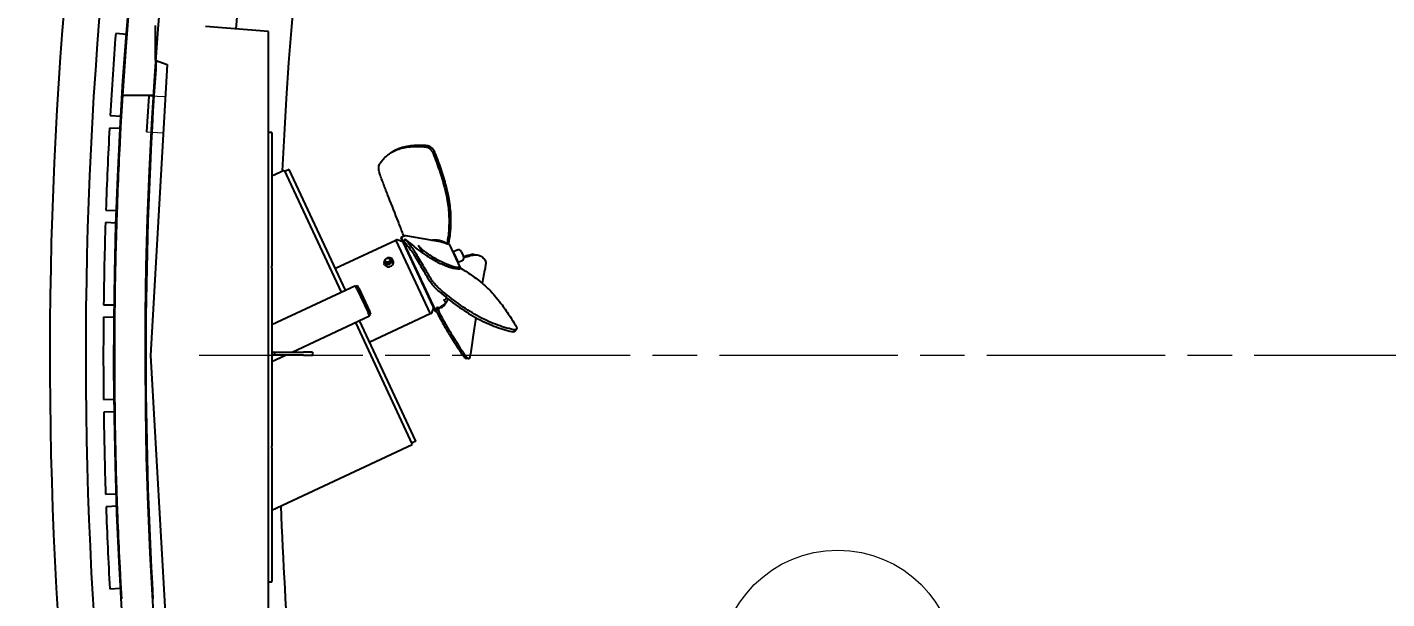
# Model space of a CAD drawing. Header units: millimetres. Extents: x -4172 to 126100, y -2 to 142133.
# Drawn here: x 43480 to 47801, y 21431 to 23247 of the extents above; entities that cross this region are included whole.
import ezdxf

# ---------------------------------------------------------------- set-up
doc = ezdxf.new("R2010")
doc.units = ezdxf.units.MM
doc.header["$LTSCALE"] = 100
doc.linetypes.add('CHAIN', pattern=[0.3543, 0.2362, -0.0295, 0.0591, -0.0295])
for name, color, linetype, lineweight in [('Center Mark', 7, 'Continuous', 18), ('Symbol', 7, 'Continuous', 18), ('Visible', 7, 'Continuous', 25)]:
    doc.layers.add(name, color=color, linetype=linetype, lineweight=lineweight)
doc.layers.add('P_Cable Ducts (CD)', color=30, linetype='Continuous', lineweight=18, true_color=0xff7f00)
doc.styles.add('Note Text', font='arial.ttf')

# ---------------------------------------------------------------- blocks, each defined once
blk = doc.blocks.new('Balloon12')
at = {"layer": 'Symbol'}
for p, q in [((449.009, 207.563), (457.077, 210.735)), ((448.826, 208.029), (446.682, 206.649)), ((449.192, 207.098), (448.826, 208.029)), ((449.009, 207.563), (446.682, 206.649)), ((446.682, 206.649), (449.192, 207.098))]:
    blk.add_line(p, q, dxfattribs=at)
at = {"layer": 'Symbol', "flags": 128}
blk.add_lwpolyline([(448.826, 208.029), (446.682, 206.649), (449.192, 207.098), (448.826, 208.029)], dxfattribs=at)
at = {"layer": 'Symbol'}
blk.add_circle((460.56, 212.104), 3.75, dxfattribs=at)
blk.add_solid([(448.826, 208.029), (446.682, 206.649), (449.192, 207.098), (448.826, 208.029)], dxfattribs=at)
at = {"layer": 'Symbol', "insert": (460.56, 212.125), "char_height": 2.5, "attachment_point": 5, "style": 'Note Text'}
blk.add_mtext('15', dxfattribs=at)
blk = doc.blocks.new('Balloon13')
at = {"layer": 'Symbol'}
for p, q in [((434.126, 206.092), (413.374, 212.568)), ((434.275, 206.569), (433.977, 205.614)), ((436.513, 205.347), (434.275, 206.569)), ((434.126, 206.092), (436.513, 205.347)), ((433.977, 205.614), (436.513, 205.347))]:
    blk.add_line(p, q, dxfattribs=at)
at = {"layer": 'Symbol', "flags": 128}
blk.add_lwpolyline([(433.977, 205.614), (436.513, 205.347), (434.275, 206.569), (433.977, 205.614)], dxfattribs=at)
at = {"layer": 'Symbol'}
blk.add_circle((409.804, 213.682), 3.75, dxfattribs=at)
blk.add_solid([(433.977, 205.614), (436.513, 205.347), (434.275, 206.569), (433.977, 205.614)], dxfattribs=at)
at = {"layer": 'Symbol', "insert": (409.804, 213.703), "char_height": 2.5, "attachment_point": 5, "style": 'Note Text'}
blk.add_mtext('16', dxfattribs=at)

msp = doc.modelspace()

# ---------------------------------------------------------------- linework, layer by layer
at = {"layer": 'Center Mark', "linetype": 'CHAIN', "ltscale": 23.990969}
msp.add_line((70046.78, 22203.64), (44026.78, 22203.64), dxfattribs=at)
at = {"layer": 'P_Cable Ducts (CD)'}
for p, q in [((43918.96, 23025.4), (43866.05, 23028.44)), ((43859.51, 22914.32), (43912.42, 22911.29))]:
    msp.add_line(p, q, dxfattribs=at)
at = {"layer": 'Visible'}
for p, q in [((43886.88, 23252.24), (43886.88, 23141.88)), ((44246.88, 23233.25), (44046.88, 23249.35)), ((43796.05, 23224.18), (43761.15, 23226.92)), ((43796.05, 23224.18), (43761.15, 23226.92)), ((44246.88, 21174.02), (44246.88, 23233.25)), ((43924.88, 23128.78), (43871.88, 22203.63)), ((43886.88, 23141.88), (43924.88, 23128.78)), ((43882.72, 23030.16), (43782.55, 23030.55)), ((43882.72, 23030.16), (43782.55, 23030.55)), ((43866.05, 23028.44), (43859.51, 22914.32)), ((43743.65, 22966.57), (43778.6, 22964.62)), ((43743.65, 22966.57), (43778.6, 22964.62)), ((43776.36, 22924.68), (43741.42, 22926.64)), ((43776.36, 22924.68), (43741.42, 22926.64)), ((44246.88, 22913.63), (44256.88, 22913.63)), ((44256.88, 22910.14), (44256.88, 22913.63)), ((44256.88, 22910.14), (44256.88, 22487.68)), ((44638.51, 22849.67), (44644.46, 22853.09)), ((44256.88, 22774.57), (44296.8, 22793.19)), ((44296.8, 22793.19), (44477.68, 22405.29)), ((44312.51, 22794.99), (44298.91, 22788.66)), ((44491.27, 22411.63), (44312.51, 22794.99)), ((43729.8, 22665.96), (43764.79, 22664.8)), ((43729.8, 22665.96), (43764.79, 22664.8)), ((43763.46, 22624.82), (43728.48, 22625.98)), ((43763.46, 22624.82), (43728.48, 22625.98)), ((44651.5, 22569.65), (44459.36, 22480.05)), ((44651.5, 22569.65), (44760.54, 22335.82)), ((44655.08, 22571.32), (44651.96, 22569.86)), ((44674.28, 22564.58), (44655.7, 22571.35)), ((44668.4, 22577.19), (44668.78, 22578.26)), ((44777.18, 22343.91), (44668.4, 22577.19)), ((44680.22, 22583.59), (44668.78, 22578.26)), ((44668.78, 22578.26), (44778.24, 22343.52)), ((44676.48, 22567.39), (44681.43, 22573.41)), ((44793.76, 22564.49), (44683.2, 22583.99)), ((44810.89, 22561.47), (44810.89, 22561.47)), ((44811.39, 22561.22), (44811.39, 22561.22)), ((44814.51, 22559.63), (44817.2, 22561.17)), ((44814.51, 22559.63), (44815.41, 22557.4)), ((44817.2, 22561.17), (44820.6, 22563.12)), ((44818.7, 22557.42), (44817.2, 22561.17)), ((44821.01, 22557.52), (44857.22, 22479.87)), ((44834.2, 22533.25), (44832.17, 22533.58)), ((44845.98, 22538.74), (44834.2, 22533.25)), ((44834.2, 22533.25), (44850.09, 22499.17)), ((44859.27, 22533.91), (44866.71, 22517.96)), ((44900.94, 22524.39), (44908.8, 22523.78)), ((44256.88, 22481.18), (44256.88, 22487.68)), ((44256.88, 22481.18), (44256.88, 21916.09)), ((44616, 22491.98), (44614.79, 22494.57)), ((44617.39, 22498.93), (44618, 22497.63)), ((44617.87, 22500.99), (44618.84, 22498.91)), ((44619.04, 22498.72), (44626.5, 22495.65)), ((44626.99, 22495.7), (44634.75, 22500.33)), ((44634.31, 22510.67), (44635.28, 22508.59)), ((44635.01, 22500.73), (44635.31, 22508.43)), ((44636.97, 22508.06), (44637.57, 22506.76)), ((44643.19, 22504.66), (44641.98, 22507.24)), ((44841.85, 22480.32), (44841.85, 22480.32)), ((44843.84, 22480.07), (44843.84, 22480.07)), ((44850.09, 22499.17), (44849.04, 22497.41)), ((44861.87, 22504.67), (44850.09, 22499.17)), ((44855.36, 22479.71), (44852.96, 22483.96)), ((44256.88, 22302.33), (44522.99, 22426.42)), ((44528.06, 22415.54), (44522.99, 22426.42)), ((44524.26, 22423.7), (44529.7, 22426.24)), ((44528.06, 22415.54), (44563.14, 22340.32)), ((44533.5, 22418.08), (44529.7, 22426.24)), ((44533.5, 22418.08), (44568.58, 22342.85)), ((43722.75, 22365.11), (43757.75, 22364.74)), ((43722.75, 22365.11), (43757.75, 22364.74)), ((44572.38, 22334.7), (44568.58, 22342.85)), ((44771.3, 22356.52), (44764.53, 22337.94)), ((44777.18, 22343.91), (44778.24, 22343.52)), ((44780.95, 22344.79), (44778.24, 22343.52)), ((44788.91, 22357.3), (44789.3, 22356.46)), ((43757.33, 22324.74), (43722.33, 22325.11)), ((43757.33, 22324.74), (43722.33, 22325.11)), ((44322.01, 22214.63), (44568.21, 22329.44)), ((44522.9, 22308.31), (44703.78, 21920.41)), ((44715.26, 21931.28), (44536.49, 22314.65)), ((44568.21, 22329.44), (44563.14, 22340.32)), ((44566.95, 22332.16), (44572.38, 22334.7)), ((44760.54, 22335.82), (44568.4, 22246.23)), ((44764.12, 22337.49), (44760.99, 22336.03)), ((45029.97, 22281.35), (45034.82, 22287.24)), ((44261.88, 22214.63), (44256.88, 22214.63)), ((44261.88, 22214.63), (44266.88, 22214.63)), ((44266.88, 22204.63), (44266.88, 22214.63)), ((44266.88, 22214.63), (44358.53, 22214.63)), ((44386.88, 22214.63), (44358.53, 22214.63)), ((44386.88, 22214.63), (44386.88, 22204.63)), ((43871.88, 22203.63), (43924.88, 21278.49)), ((44256.88, 22184.27), (44300.56, 22204.63)), ((44256.88, 22204.63), (44261.88, 22204.63)), ((44266.88, 22204.63), (44261.88, 22204.63)), ((44358.53, 22204.63), (44266.88, 22204.63)), ((44358.53, 22204.63), (44386.88, 22204.63)), ((44882.72, 22193.18), (44874.86, 22193.79)), ((43722.51, 22064.18), (43757.5, 22064.6)), ((43722.51, 22064.18), (43757.5, 22064.6)), ((43757.98, 22024.6), (43722.98, 22024.18)), ((43757.98, 22024.6), (43722.98, 22024.18)), ((44256.88, 21712.02), (44703.78, 21920.41)), ((44256.88, 21909.59), (44256.88, 21916.09)), ((44256.88, 21909.59), (44256.88, 21487.13)), ((44715.26, 21931.28), (44701.67, 21924.94)), ((43729.06, 21763.32), (43764.04, 21764.53)), ((43729.06, 21763.32), (43764.04, 21764.53)), ((43765.42, 21724.56), (43730.44, 21723.35)), ((43765.42, 21724.56), (43730.44, 21723.35)), ((44256.88, 21483.63), (44246.88, 21483.63)), ((44256.88, 21483.63), (44256.88, 21487.13)), ((43742.41, 21462.69), (43777.35, 21464.69)), ((43742.41, 21462.69), (43777.35, 21464.69))]:
    msp.add_line(p, q, dxfattribs=at)
for centre, radius, start, end in [((57036.78, 22203.64), 13485, 95.18567, 186.753561), ((57036.78, 22203.64), 13371, 94.920734, 186.953296), ((57036.78, 22203.64), 13280, 28.557145, 197.711171), ((57036.78, 22203.64), 13280, 94.907046, 176.430006), ((57036.78, 22203.64), 13180, 28.563693, 197.602167), ((57036.78, 22203.64), 12935, 50.759552, 175.397494), ((57036.78, 22203.64), 12760, 48.304598, 177.365518), ((57036.78, 22203.64), 13315, 175.592367, 176.715207), ((57036.78, 22203.64), 13315, 175.592367, 176.715207), ((57036.78, 22203.64), 13280, 175.592594, 176.71498), ((57036.78, 22203.64), 13280, 175.592594, 176.71498), ((57036.78, 22203.64), 13180, 175.922732, 176.404576), ((57036.78, 22203.64), 13280, 176.430006, 183.337306), ((57036.78, 22203.64), 13180, 176.404576, 183.364348), ((57036.78, 22203.64), 13315, 176.887331, 178.010171), ((57036.78, 22203.64), 13315, 176.887331, 178.010171), ((57036.78, 22203.64), 13280, 176.887558, 178.009944), ((57036.78, 22203.64), 13280, 176.887558, 178.009944), ((57036.78, 22203.64), 13315, 178.182295, 179.305135), ((57036.78, 22203.64), 13315, 178.182295, 179.305135), ((57036.78, 22203.64), 13280, 178.182522, 179.304908), ((57036.78, 22203.64), 13280, 178.182522, 179.304908), ((44652.17, 22569.41), 0.5, 115.00001, 205.00001), ((44655.42, 22570.59), 0.8, 70.00001, 115.00001), ((44682.34, 22579.06), 5, 80.00001, 115.00001), ((44816.48, 22555.41), 5, 25.00001, 77.61488), ((44850.21, 22529.68), 10, 25.00001, 115.00001), ((44857.65, 22513.73), 10, 295.00001, 25.00001), ((57036.78, 22203.64), 13315, 179.477259, 180.600099), ((57036.78, 22203.64), 13315, 179.477259, 180.600099), ((57036.78, 22203.64), 13280, 179.477486, 180.599872), ((57036.78, 22203.64), 13280, 179.477486, 180.599872), ((44760.78, 22336.48), 0.5, 205.00001, 295.00001), ((44763.78, 22338.22), 0.8, 295.00001, 340.00001), ((57036.78, 22203.64), 13315, 180.772223, 181.895063), ((57036.78, 22203.64), 13315, 180.772223, 181.895063), ((57036.78, 22203.64), 13280, 180.77245, 181.894836), ((57036.78, 22203.64), 13280, 180.77245, 181.894836), ((57036.78, 22203.64), 13315, 182.067187, 183.190027), ((57036.78, 22203.64), 13315, 182.067187, 183.190027), ((57036.78, 22203.64), 13280, 182.067414, 183.1898), ((57036.78, 22203.64), 13280, 182.067414, 183.1898), ((57036.78, 22203.64), 12760, 182.147566, 186.844148)]:
    msp.add_arc(centre, radius, start, end, dxfattribs=at)
for centre, major_axis, ratio, start_param, end_param in [((44629.59, 22498.32), (-13.59, -6.34), 0.8211989, 0, 3.1415927), ((44627.79, 22502.2), (9.79, 4.56), 0.8211989, 3.1415927, 6.2831853), ((44619.3, 22499.12), (-0.453, -0.211), 0.8211989, 0, 0.6470109), ((44626.76, 22496.04), (-0.453, -0.211), 0.8211989, 0.6470109, 1.6942085), ((44634.52, 22500.68), (-0.453, -0.211), 0.8211989, 1.6942085, 2.741406), ((44634.83, 22508.38), (0.453, 0.211), 0.8211989, 5.8829987, 6.2831853), ((44843.87, 22471.59), (63.11, 114.75), 0.2457769, 3.3862945, 3.7947633)]:
    msp.add_ellipse(centre, major_axis=major_axis, ratio=ratio, start_param=start_param, end_param=end_param, dxfattribs=at)
msp.add_ellipse((44625.62, 22506.85), major_axis=(7.08, 3.3), ratio=0.8211989, dxfattribs=at)
for points, knots in [([(44600.06, 22811.3), (44606.51, 22822.3), (44614.32, 22831.66), (44633.07, 22847.18), (44643.87, 22853.33), (44668.63, 22862.62), (44682.48, 22865.68), (44712.95, 22868.63), (44729.46, 22868.49), (44746.97, 22866.71)], [-30.5082712, -30.5082712, -30.5082712, -30.5082712, -22.8033251, -22.8033251, -15.2421619, -15.2421619, -7.6351764, -7.6351764, -0.0000026, -0.0000026, -0.0000026, -0.0000026]), ([(44752.96, 22870.14), (44735.39, 22871.93), (44718.83, 22872.06), (44688.28, 22869.08), (44674.41, 22865.99), (44655.75, 22858.96), (44649.91, 22856.22), (44644.46, 22853.1)], [-30.4868579, -30.4868579, -30.4868579, -30.4868579, -22.837291, -22.837291, -15.217433, -15.217433, -11.3974809, -11.3974809, -11.3974809, -11.3974809]), ([(44746.97, 22866.71), (44748.99, 22866.5), (44751.15, 22865.84), (44755.59, 22863.61), (44757.84, 22862.03), (44762.01, 22858.21), (44763.91, 22856.03), (44766.48, 22852.34), (44767.3, 22851), (44768.74, 22848.31), (44769.36, 22846.98), (44769.9, 22845.63)], [-3.5939272, -3.5939272, -3.5939272, -3.5939272, -2.7110181, -2.7110181, -1.796299, -1.796299, -0.9180763, -0.9180763, -0.4474693, -0.4474693, -0.000001, -0.000001, -0.000001, -0.000001]), ([(44775.89, 22849.07), (44775.35, 22850.42), (44774.73, 22851.76), (44773.29, 22854.44), (44772.47, 22855.78), (44769.91, 22859.47), (44768, 22861.65), (44763.83, 22865.47), (44761.58, 22867.05), (44757.14, 22869.27), (44754.98, 22869.94), (44752.96, 22870.14)], [-3.5947931, -3.5947931, -3.5947931, -3.5947931, -3.1470307, -3.1470307, -2.6765073, -2.6765073, -1.7978568, -1.7978568, -0.8833702, -0.8833702, -0.000001, -0.000001, -0.000001, -0.000001]), ([(44769.9, 22845.63), (44777.13, 22827.53), (44783.79, 22809.41), (44795.88, 22773.32), (44801.32, 22755.42), (44809.02, 22725.85), (44811.74, 22714.06), (44817.14, 22685.43), (44819.25, 22668.64), (44821.04, 22636.1), (44820.91, 22620.81), (44818.87, 22589.96), (44816.99, 22574.7), (44814.51, 22559.63)], [-31.514553, -31.514553, -31.514553, -31.514553, -25.5829483, -25.5829483, -19.6771487, -19.6771487, -15.7708452, -15.7708452, -10.1649174, -10.1649174, -5.0864731, -5.0864731, -0.0000576, -0.0000576, -0.0000576, -0.0000576]), ([(44820.6, 22563.12), (44823.01, 22577.83), (44824.84, 22592.69), (44826.86, 22622.77), (44827.04, 22637.7), (44825.37, 22671.05), (44823.13, 22689), (44817.43, 22718.85), (44814.67, 22730.68), (44806.96, 22760.06), (44801.57, 22777.73), (44789.6, 22813.33), (44783.02, 22831.21), (44775.89, 22849.07)], [-31.9460867, -31.9460867, -31.9460867, -31.9460867, -26.9228913, -26.9228913, -21.900783, -21.900783, -15.8246273, -15.8246273, -11.8513923, -11.8513923, -5.9387189, -5.9387189, -0.000001, -0.000001, -0.000001, -0.000001]), ([(44601.68, 22778.14), (44600.51, 22781.45), (44599.58, 22784.7), (44598.13, 22791.24), (44597.67, 22794.48), (44597.38, 22800.33), (44597.52, 22802.95), (44598.37, 22807.61), (44599.08, 22809.63), (44600.06, 22811.3)], [-4.682922, -4.682922, -4.682922, -4.682922, -3.5631653, -3.5631653, -2.3406466, -2.3406466, -1.1714696, -1.1714696, -0.0000043, -0.0000043, -0.0000043, -0.0000043]), ([(44677.17, 22582.17), (44676.17, 22584.81), (44675.18, 22587.47), (44669.35, 22602.91), (44664.49, 22615.69), (44649.45, 22654.6), (44639.24, 22680.22), (44624.16, 22718.23), (44619.4, 22730.34), (44610.25, 22754.37), (44605.85, 22766.31), (44601.68, 22778.14)], [-21.5380582, -21.5380582, -21.5380582, -21.5380582, -20.6666356, -20.6666356, -16.4756463, -16.4756463, -7.9876903, -7.9876903, -3.9983747, -3.9983747, -0.0000014, -0.0000014, -0.0000014, -0.0000014]), ([(44676.53, 22567.31), (44677.39, 22566.29), (44678.47, 22565.06), (44681.02, 22562.07), (44682.44, 22560.29), (44687.35, 22554.3), (44691.45, 22549.38), (44699.22, 22538.87), (44702.54, 22534.1), (44713.28, 22517.73), (44721.19, 22504.48), (44734.55, 22481.48), (44739.07, 22473.69), (44748.69, 22457.48), (44753.78, 22449.05), (44759.18, 22440.38)], [-33.2005271, -33.2005271, -33.2005271, -33.2005271, -30.0956516, -30.0956516, -26.9629253, -26.9629253, -20.6665998, -20.6665998, -16.4756607, -16.4756607, -7.987664, -7.987664, -3.9983612, -3.9983612, -0.000001, -0.000001, -0.000001, -0.000001]), ([(44681.48, 22573.33), (44681.37, 22573.45), (44681.42, 22573.43), (44681.86, 22573.1), (44682.3, 22572.75), (44683.48, 22571.77), (44684.2, 22571.18), (44685.85, 22569.81), (44686.78, 22569.05), (44688.7, 22567.45), (44689.68, 22566.64), (44691.17, 22565.39), (44691.7, 22564.95), (44692.67, 22564.13), (44693.12, 22563.75), (44693.53, 22563.39)], [-2.3699252, -2.3699252, -2.3699252, -2.3699252, -1.999512, -1.999512, -1.5764856, -1.5764856, -1.1848533, -1.1848533, -0.7984799, -0.7984799, -0.4195307, -0.4195307, -0.2042446, -0.2042446, -0.0001163, -0.0001163, -0.0001163, -0.0001163]), ([(44764.02, 22446.26), (44758.54, 22455.07), (44753.38, 22463.62), (44743.64, 22480.05), (44739.06, 22487.94), (44725.6, 22511.04), (44717.63, 22524.35), (44706.98, 22540.65), (44703.73, 22545.35), (44696.13, 22555.72), (44692.12, 22560.57), (44687.31, 22566.48), (44685.91, 22568.21), (44683.4, 22571.14), (44682.34, 22572.34), (44681.48, 22573.33)], [-32.9923571, -32.9923571, -32.9923571, -32.9923571, -28.9563002, -28.9563002, -24.9303411, -24.9303411, -16.4388279, -16.4388279, -12.3175117, -12.3175117, -6.1306708, -6.1306708, -3.0504229, -3.0504229, -0.0002939, -0.0002939, -0.0002939, -0.0002939]), ([(44693.53, 22563.39), (44699.74, 22558.04), (44706.55, 22552.31), (44721.26, 22540.58), (44729.07, 22534.62), (44737.29, 22528.88)], [0.0000823, 0.0000823, 0.0000823, 0.0000823, 3.0392081, 3.0392081, 6.0807696, 6.0807696, 6.0807696, 6.0807696]), ([(44814.51, 22559.63), (44810.51, 22561.74), (44806.53, 22563.58), (44802.61, 22565.12), (44793.95, 22568.5), (44785.63, 22570.38), (44777.81, 22570.63), (44773.69, 22570.77), (44769.69, 22570.45), (44765.9, 22569.67), (44765.67, 22569.62), (44765.44, 22569.58), (44765.21, 22569.53)], [-24.4935112, -24.4935112, -24.4935112, -24.4935112, -22.8579069, -22.8579069, -22.8579069, -19.2530382, -19.2530382, -19.2530382, -17.3527194, -17.3527194, -17.3527194, -17.2371342, -17.2371342, -17.2371342, -17.2371342]), ([(44723.02, 22554.18), (44723.23, 22553.79), (44723.46, 22553.41), (44723.99, 22552.56), (44724.3, 22552.1), (44725.24, 22550.77), (44725.91, 22549.89), (44729.74, 22545.26), (44733.82, 22541.46), (44743.33, 22533.65), (44748.99, 22529.59), (44764.48, 22519.29), (44775.61, 22512.77), (44799.48, 22500.4), (44811.77, 22494.88), (44834.59, 22486.77), (44844.7, 22484.38), (44852.96, 22483.96)], [0.0000067, 0.0000067, 0.0000067, 0.0000067, 0.1923669, 0.1923669, 0.4188439, 0.4188439, 0.840803, 0.840803, 2.6335931, 2.6335931, 4.6787072, 4.6787072, 8.1972577, 8.1972577, 11.9421342, 11.9421342, 15.7375832, 15.7375832, 15.7375832, 15.7375832]), ([(44723.02, 22554.18), (44725.39, 22549.96), (44727.77, 22545.74), (44732.53, 22537.31), (44734.91, 22533.1), (44737.29, 22528.89)], [0.0000158, 0.0000158, 0.0000158, 0.0000158, 2.1243342, 2.1243342, 4.2482486, 4.2482486, 4.2482486, 4.2482486]), ([(44737.29, 22528.88), (44739.24, 22527.52), (44741.21, 22526.17), (44743.19, 22524.84), (44748.39, 22521.35), (44753.7, 22517.96), (44759.04, 22514.72), (44766.09, 22510.46), (44773.22, 22506.44), (44780.32, 22502.75), (44785.82, 22499.88), (44791.31, 22497.21), (44796.67, 22494.79), (44801.54, 22492.59), (44806.31, 22490.6), (44810.97, 22488.82), (44813.71, 22487.78), (44816.42, 22486.81), (44819.07, 22485.93), (44824.15, 22484.24), (44829.05, 22482.85), (44833.69, 22481.82), (44838.65, 22480.71), (44843.32, 22480), (44847.67, 22479.72), (44848.87, 22479.65), (44850.05, 22479.6), (44851.2, 22479.59), (44852.63, 22479.58), (44854.01, 22479.62), (44855.36, 22479.71)], [-26.9360675, -26.9360675, -26.9360675, -26.9360675, -26.2164607, -26.2164607, -26.2164607, -24.3340733, -24.3340733, -24.3340733, -21.8502298, -21.8502298, -21.8502298, -19.9232946, -19.9232946, -19.9232946, -18.1734875, -18.1734875, -18.1734875, -17.1408446, -17.1408446, -17.1408446, -15.1645666, -15.1645666, -15.1645666, -13.0498287, -13.0498287, -13.0498287, -12.4642957, -12.4642957, -12.4642957, -11.7404752, -11.7404752, -11.7404752, -11.7404752]), ([(44900.94, 22524.39), (44899.64, 22524.49), (44898.29, 22524.52), (44892.26, 22524.34), (44886.95, 22523.45), (44876.43, 22520.76), (44871.82, 22519.36), (44866.85, 22517.64)], [-17.4802441, -17.4802441, -17.4802441, -17.4802441, -15.7714238, -15.7714238, -10.1641252, -10.1641252, -6.369781, -6.369781, -6.369781, -6.369781]), ([(44867.62, 22514.43), (44868.12, 22514.62), (44868.61, 22514.8), (44875.93, 22517.55), (44882.13, 22519.55), (44894.49, 22522.82), (44900.17, 22523.77), (44908.31, 22523.95), (44911.21, 22523.64), (44918, 22521.93), (44921.73, 22520.03), (44928.97, 22514.45), (44932.45, 22510.77), (44935.77, 22506.21)], [-27.2831967, -27.2831967, -27.2831967, -27.2831967, -26.9228908, -26.9228908, -21.9007824, -21.9007824, -15.8246273, -15.8246273, -11.8513931, -11.8513931, -5.9387193, -5.9387193, -0.000001, -0.000001, -0.000001, -0.000001]), ([(44617.81, 22508.44), (44617.06, 22507.65), (44616.39, 22506.8), (44615.04, 22504.61), (44614.45, 22503.23), (44613.8, 22500.45), (44613.72, 22499.05), (44614.03, 22496.6), (44614.34, 22495.55), (44614.79, 22494.57)], [8.2998992, 8.2998992, 8.2998992, 8.2998992, 8.5267801, 8.5267801, 8.8500809, 8.8500809, 9.1687353, 9.1687353, 9.424778, 9.424778, 9.424778, 9.424778]), ([(44617.39, 22498.93), (44616.99, 22499.78), (44616.76, 22500.72), (44616.64, 22502.65), (44616.76, 22503.65), (44617.19, 22505.08), (44617.36, 22505.54), (44617.58, 22505.99)], [3.14159265, 3.14159265, 3.14159265, 3.14159265, 3.45475737, 3.45475737, 3.77024747, 3.77024747, 3.92054325, 3.92054325, 3.92054325, 3.92054325]), ([(44617.78, 22501.29), (44617.75, 22501.42), (44617.72, 22501.56), (44617.66, 22502), (44617.62, 22502.37), (44617.52, 22503.77), (44617.54, 22504.96), (44617.61, 22506.85), (44617.68, 22507.92), (44617.86, 22508.67), (44617.9, 22508.8), (44617.95, 22508.88)], [-1.53928405, -1.53928405, -1.53928405, -1.53928405, -1.49765129, -1.49765129, -1.40450064, -1.40450064, -1.07158493, -1.07158493, -0.73866922, -0.73866922, -0.66443997, -0.66443997, -0.66443997, -0.66443997]), ([(44617.78, 22501.29), (44617.79, 22501.24), (44617.8, 22501.2), (44617.82, 22501.13), (44617.83, 22501.09), (44617.86, 22501.02), (44617.87, 22501), (44617.88, 22500.97), (44617.89, 22500.96), (44617.9, 22500.94), (44617.9, 22500.94), (44617.9, 22500.93), (44617.9, 22500.93), (44617.9, 22500.93), (44617.91, 22500.93), (44617.91, 22500.93), (44617.91, 22500.92), (44617.91, 22500.92), (44617.92, 22500.91), (44617.92, 22500.91), (44617.93, 22500.9), (44617.94, 22500.9), (44617.96, 22500.9), (44617.96, 22500.9), (44617.98, 22500.92), (44617.99, 22500.93), (44618.01, 22500.94)], [0.258371933, 0.258371933, 0.258371933, 0.258371933, 0.266157587, 0.266157587, 0.274044359, 0.274044359, 0.279969212, 0.279969212, 0.283710189, 0.283710189, 0.28508036, 0.28508036, 0.285987562, 0.285987562, 0.285987562, 0.28689691, 0.28689691, 0.288195708, 0.288195708, 0.291881497, 0.291881497, 0.296820714, 0.296820714, 0.307718377, 0.307718377, 0.319028146, 0.319028146, 0.319028146, 0.319028146]), ([(44618.66, 22509.96), (44618.61, 22509.89), (44618.56, 22509.82), (44618.46, 22509.68), (44618.41, 22509.61), (44618.31, 22509.47), (44618.27, 22509.4), (44618.17, 22509.25), (44618.13, 22509.18), (44618.04, 22509.03), (44617.99, 22508.96), (44617.95, 22508.88)], [2.13971761, 2.13971761, 2.13971761, 2.13971761, 2.16849349, 2.16849349, 2.19726938, 2.19726938, 2.22604527, 2.22604527, 2.25482116, 2.25482116, 2.28359705, 2.28359705, 2.28359705, 2.28359705]), ([(44625.47, 22497.87), (44625.37, 22497.96), (44625.26, 22498.06), (44624.92, 22498.33), (44624.62, 22498.54), (44623.41, 22499.29), (44622.29, 22499.79), (44620.47, 22500.55), (44619.4, 22500.94), (44618.49, 22501.07), (44618.27, 22501.07), (44618.09, 22501.01), (44618.04, 22500.98), (44618.01, 22500.94)], [-1.53928405, -1.53928405, -1.53928405, -1.53928405, -1.49765129, -1.49765129, -1.40450064, -1.40450064, -1.07158493, -1.07158493, -0.73866922, -0.73866922, -0.64551856, -0.64551856, -0.60388581, -0.60388581, -0.60388581, -0.60388581]), ([(44618.67, 22509.96), (44618.78, 22510.12), (44618.92, 22510.27), (44619.8, 22511.16), (44620.91, 22511.9), (44622.81, 22513.03), (44623.98, 22513.65), (44625.07, 22513.96), (44625.19, 22513.99), (44625.32, 22514.01)], [-1.46368378, -1.46368378, -1.46368378, -1.46368378, -1.40450064, -1.40450064, -1.07158493, -1.07158493, -0.73866922, -0.73866922, -0.69877557, -0.69877557, -0.69877557, -0.69877557]), ([(44626.94, 22514.18), (44626.83, 22514.18), (44626.72, 22514.18), (44626.51, 22514.16), (44626.4, 22514.15), (44626.18, 22514.13), (44626.07, 22514.12), (44625.86, 22514.1), (44625.75, 22514.08), (44625.53, 22514.05), (44625.43, 22514.03), (44625.32, 22514.01)], [1.08615863, 1.08615863, 1.08615863, 1.08615863, 1.12208889, 1.12208889, 1.15801915, 1.15801915, 1.19394941, 1.19394941, 1.22987967, 1.22987967, 1.26580993, 1.26580993, 1.26580993, 1.26580993]), ([(44625.47, 22497.87), (44625.5, 22497.84), (44625.53, 22497.81), (44625.59, 22497.77), (44625.62, 22497.74), (44625.68, 22497.71), (44625.7, 22497.7), (44625.73, 22497.69), (44625.74, 22497.69), (44625.76, 22497.69), (44625.76, 22497.69), (44625.77, 22497.69), (44625.77, 22497.69), (44625.78, 22497.69), (44625.78, 22497.69), (44625.78, 22497.69), (44625.79, 22497.69), (44625.79, 22497.69), (44625.81, 22497.7), (44625.82, 22497.7), (44625.84, 22497.71), (44625.85, 22497.72), (44625.88, 22497.76), (44625.9, 22497.79), (44625.93, 22497.84), (44625.94, 22497.88), (44625.95, 22497.92)], [0.258371937, 0.258371937, 0.258371937, 0.258371937, 0.266157592, 0.266157592, 0.274044365, 0.274044365, 0.279969217, 0.279969217, 0.283710194, 0.283710194, 0.285080365, 0.285080365, 0.285987568, 0.285987568, 0.285987568, 0.286896915, 0.286896915, 0.288195713, 0.288195713, 0.291881502, 0.291881502, 0.296820719, 0.296820719, 0.307718382, 0.307718382, 0.319028152, 0.319028152, 0.319028152, 0.319028152]), ([(44633.72, 22502.55), (44633.62, 22502.58), (44633.51, 22502.59), (44633.16, 22502.59), (44632.84, 22502.53), (44631.59, 22502.19), (44630.43, 22501.57), (44628.53, 22500.43), (44627.42, 22499.7), (44626.46, 22498.73), (44626.24, 22498.46), (44626.04, 22498.14), (44625.99, 22498.02), (44625.95, 22497.92)], [-1.53928405, -1.53928405, -1.53928405, -1.53928405, -1.49765129, -1.49765129, -1.40450064, -1.40450064, -1.07158493, -1.07158493, -0.73866922, -0.73866922, -0.64551856, -0.64551856, -0.60388581, -0.60388581, -0.60388581, -0.60388581]), ([(44626.94, 22514.18), (44627.04, 22514.18), (44627.16, 22514.18), (44627.98, 22514.06), (44629.05, 22513.67), (44630.88, 22512.92), (44632, 22512.41), (44633.2, 22511.66), (44633.51, 22511.45), (44633.84, 22511.18), (44633.96, 22511.08), (44634.05, 22510.99)], [-1.45634322, -1.45634322, -1.45634322, -1.45634322, -1.40450064, -1.40450064, -1.07158493, -1.07158493, -0.73866922, -0.73866922, -0.64551856, -0.64551856, -0.60388581, -0.60388581, -0.60388581, -0.60388581]), ([(44641.98, 22507.24), (44641.43, 22508.44), (44640.64, 22509.52), (44638.7, 22511.38), (44637.54, 22512.14), (44634.94, 22513.29), (44633.5, 22513.66), (44630.91, 22513.92), (44629.78, 22513.91), (44628.66, 22513.79)], [6.2831853, 6.2831853, 6.2831853, 6.2831853, 6.5935378, 6.5935378, 6.9070663, 6.9070663, 7.2266096, 7.2266096, 7.4605134, 7.4605134, 7.4605134, 7.4605134]), ([(44632.34, 22512.18), (44632.66, 22512.06), (44632.98, 22511.92), (44634.19, 22511.31), (44635, 22510.71), (44636.2, 22509.41), (44636.64, 22508.76), (44636.97, 22508.06)], [5.59976844, 5.59976844, 5.59976844, 5.59976844, 5.70638997, 5.70638997, 6.02550764, 6.02550764, 6.28318531, 6.28318531, 6.28318531, 6.28318531]), ([(44634.28, 22510.65), (44634.25, 22510.65), (44634.21, 22510.63), (44634.12, 22510.52), (44634.07, 22510.36), (44633.88, 22509.58), (44633.81, 22508.5), (44633.73, 22506.62), (44633.72, 22505.43), (44633.82, 22504.03), (44633.85, 22503.66), (44633.92, 22503.22), (44633.95, 22503.08), (44633.98, 22502.94)], [-1.53928405, -1.53928405, -1.53928405, -1.53928405, -1.49765129, -1.49765129, -1.40450064, -1.40450064, -1.07158493, -1.07158493, -0.73866922, -0.73866922, -0.64551856, -0.64551856, -0.60388581, -0.60388581, -0.60388581, -0.60388581]), ([(44633.72, 22502.55), (44633.75, 22502.54), (44633.78, 22502.53), (44633.83, 22502.53), (44633.86, 22502.52), (44633.91, 22502.53), (44633.92, 22502.54), (44633.94, 22502.55), (44633.95, 22502.55), (44633.96, 22502.56), (44633.96, 22502.57), (44633.97, 22502.57), (44633.97, 22502.57), (44633.97, 22502.58), (44633.97, 22502.58), (44633.97, 22502.58), (44633.98, 22502.59), (44633.98, 22502.59), (44633.99, 22502.61), (44633.99, 22502.62), (44634, 22502.65), (44634, 22502.67), (44634, 22502.73), (44634, 22502.77), (44633.99, 22502.85), (44633.99, 22502.89), (44633.98, 22502.94)], [0.258371936, 0.258371936, 0.258371936, 0.258371936, 0.26615759, 0.26615759, 0.274044363, 0.274044363, 0.279969215, 0.279969215, 0.283710192, 0.283710192, 0.285080364, 0.285080364, 0.285987566, 0.285987566, 0.285987566, 0.286896913, 0.286896913, 0.288195712, 0.288195712, 0.2918815, 0.2918815, 0.296820717, 0.296820717, 0.30771838, 0.30771838, 0.31902815, 0.31902815, 0.31902815, 0.31902815]), ([(44634.28, 22510.65), (44634.29, 22510.65), (44634.3, 22510.65), (44634.31, 22510.65), (44634.31, 22510.65), (44634.32, 22510.66), (44634.31, 22510.67), (44634.31, 22510.68), (44634.3, 22510.69), (44634.3, 22510.69), (44634.3, 22510.7), (44634.29, 22510.7), (44634.29, 22510.7), (44634.29, 22510.71), (44634.29, 22510.71), (44634.29, 22510.71), (44634.28, 22510.72), (44634.28, 22510.72), (44634.27, 22510.73), (44634.26, 22510.74), (44634.25, 22510.77), (44634.23, 22510.78), (44634.2, 22510.83), (44634.17, 22510.86), (44634.12, 22510.92), (44634.09, 22510.96), (44634.05, 22510.99)], [0.258371936, 0.258371936, 0.258371936, 0.258371936, 0.26615759, 0.26615759, 0.274044363, 0.274044363, 0.279969215, 0.279969215, 0.283710192, 0.283710192, 0.285080363, 0.285080363, 0.285987566, 0.285987566, 0.285987566, 0.286896913, 0.286896913, 0.288195711, 0.288195711, 0.2918815, 0.2918815, 0.296820717, 0.296820717, 0.30771838, 0.30771838, 0.31902815, 0.31902815, 0.31902815, 0.31902815]), ([(44855.36, 22479.71), (44856.04, 22479.75), (44856.7, 22479.81), (44858.02, 22479.96), (44858.66, 22480.04), (44859.3, 22480.14)], [0.00002442, 0.00002442, 0.00002442, 0.00002442, 0.36606005, 0.36606005, 0.73165158, 0.73165158, 0.73165158, 0.73165158]), ([(44859.3, 22480.14), (44872.14, 22472.48), (44884.57, 22464.61), (44908.43, 22447.85), (44919.64, 22439.12), (44943.16, 22418.46), (44954.82, 22406.59), (44972.63, 22386.01), (44979.29, 22377.65), (44994.96, 22356.88), (45003.65, 22344.37), (45019.8, 22319.67), (45027.24, 22307.49), (45033.99, 22295.57)], [-31.9460867, -31.9460867, -31.9460867, -31.9460867, -26.9228906, -26.9228906, -21.9007821, -21.9007821, -15.8246273, -15.8246273, -11.8513934, -11.8513934, -5.9387194, -5.9387194, -0.000001, -0.000001, -0.000001, -0.000001]), ([(44935.77, 22506.21), (44936.02, 22505.87), (44936.24, 22505.4), (44936.62, 22504.18), (44936.78, 22503.43), (44937.1, 22500.91), (44937.17, 22498.87), (44937.01, 22494.08), (44936.77, 22491.34), (44936.03, 22485.64), (44935.54, 22482.73), (44934.95, 22479.85)], [-3.5947931, -3.5947931, -3.5947931, -3.5947931, -3.1470307, -3.1470307, -2.6765073, -2.6765073, -1.7978568, -1.7978568, -0.8833702, -0.8833702, -0.000001, -0.000001, -0.000001, -0.000001]), ([(44759.18, 22440.38), (44760.69, 22437.95), (44762.46, 22435.4), (44766.63, 22429.9), (44769.05, 22426.95), (44774.18, 22421.19), (44776.85, 22418.38), (44782.42, 22412.92), (44785.3, 22410.29), (44788.22, 22407.8)], [-4.6829187, -4.6829187, -4.6829187, -4.6829187, -3.5631618, -3.5631618, -2.3406433, -2.3406433, -1.1714677, -1.1714677, -0.0000013, -0.0000013, -0.0000013, -0.0000013]), ([(44793.05, 22413.68), (44790.13, 22416.16), (44787.25, 22418.8), (44781.68, 22424.26), (44779.01, 22427.07), (44773.89, 22432.83), (44771.47, 22435.77), (44767.3, 22441.27), (44765.53, 22443.83), (44764.02, 22446.26)], [-4.6829383, -4.6829383, -4.6829383, -4.6829383, -3.5115004, -3.5115004, -2.342014, -2.342014, -1.1208984, -1.1208984, -0.0000014, -0.0000014, -0.0000014, -0.0000014]), ([(44788.22, 22407.8), (44807.41, 22391.47), (44826.81, 22375.98), (44865.84, 22348.01), (44885.29, 22335.61), (44924.53, 22313.84), (44944.12, 22304.59), (44982.97, 22289.57), (45002.08, 22283.86), (45020.6, 22279.91)], [-30.5085001, -30.5085001, -30.5085001, -30.5085001, -22.8033694, -22.8033694, -15.2421117, -15.2421117, -7.635133, -7.635133, -0.0000014, -0.0000014, -0.0000014, -0.0000014]), ([(45025.44, 22285.8), (45006.87, 22289.75), (44987.7, 22295.47), (44948.74, 22310.53), (44929.09, 22319.82), (44889.87, 22341.61), (44870.48, 22353.99), (44831.56, 22381.9), (44812.2, 22397.37), (44793.05, 22413.68)], [-30.4868581, -30.4868581, -30.4868581, -30.4868581, -22.8372911, -22.8372911, -15.217433, -15.217433, -7.6862592, -7.6862592, -0.0000044, -0.0000044, -0.0000044, -0.0000044]), ([(44803.63, 22381.31), (44803.76, 22381.12), (44803.89, 22380.96), (44804.2, 22380.68), (44804.37, 22380.56), (44804.86, 22380.3), (44805.21, 22380.23), (44806.73, 22380.32), (44808.08, 22381.28), (44810.6, 22384.02), (44811.74, 22385.58), (44812.91, 22387.39)], [0.0000067, 0.0000067, 0.0000067, 0.0000067, 0.2264354, 0.2264354, 0.4817969, 0.4817969, 0.9435393, 0.9435393, 2.400156, 2.400156, 3.5389854, 3.5389854, 3.5389854, 3.5389854]), ([(44782.54, 22356.06), (44782.3, 22356.05), (44782.07, 22355.98), (44781.62, 22355.68), (44781.41, 22355.46), (44780.88, 22354.63), (44780.61, 22353.88), (44780.29, 22352), (44780.23, 22350.9), (44780.32, 22348.5), (44780.47, 22347.22), (44780.97, 22344.56), (44781.33, 22343.2), (44782.14, 22340.83), (44782.57, 22339.81), (44783.03, 22338.93)], [-2.3724186, -2.3724186, -2.3724186, -2.3724186, -2.1694877, -2.1694877, -1.9567015, -1.9567015, -1.5730067, -1.5730067, -1.1863325, -1.1863325, -0.7952097, -0.7952097, -0.3726507, -0.3726507, -0.0000381, -0.0000381, -0.0000381, -0.0000381]), ([(44786.32, 22356.07), (44787.01, 22356.08), (44787.68, 22356.13), (44788.66, 22356.29), (44789, 22356.37), (44789.3, 22356.46)], [0, 0, 0, 0, 0.30467883, 0.30467883, 0.4867741, 0.4867741, 0.4867741, 0.4867741]), ([(44791.07, 22338.31), (44790.61, 22339.19), (44790.18, 22340.2), (44789.36, 22342.56), (44789, 22343.92), (44788.48, 22346.59), (44788.32, 22347.88), (44788.22, 22350.28), (44788.27, 22351.38), (44788.59, 22353.25), (44788.84, 22354), (44789.36, 22354.83), (44789.57, 22355.06), (44790.02, 22355.36), (44790.25, 22355.44), (44790.5, 22355.45)], [-2.3699234, -2.3699234, -2.3699234, -2.3699234, -1.9995107, -1.9995107, -1.5764836, -1.5764836, -1.1848513, -1.1848513, -0.7984779, -0.7984779, -0.4195286, -0.4195286, -0.2042437, -0.2042437, -0.0001146, -0.0001146, -0.0001146, -0.0001146]), ([(44789.47, 22356.5), (44789.46, 22356.5), (44789.45, 22356.49), (44789.43, 22356.49), (44789.42, 22356.48), (44789.4, 22356.48), (44789.39, 22356.48), (44789.36, 22356.47), (44789.33, 22356.47), (44789.3, 22356.46)], [0, 0, 0, 0, 0.011811013, 0.011811013, 0.011811013, 0.02270336, 0.02270336, 0.02270336, 0.041521449, 0.041521449, 0.041521449, 0.041521449]), ([(44790.5, 22355.45), (44794.15, 22355.58), (44797.64, 22356.97), (44804.43, 22362.24), (44807.66, 22366.08), (44810.89, 22371.03)], [0.0000811, 0.0000811, 0.0000811, 0.0000811, 3.0392067, 3.0392067, 6.0807683, 6.0807683, 6.0807683, 6.0807683]), ([(44803.63, 22381.31), (44804.84, 22379.59), (44806.05, 22377.88), (44808.47, 22374.46), (44809.68, 22372.75), (44810.89, 22371.03)], [0.0000158, 0.0000158, 0.0000158, 0.0000158, 2.1243342, 2.1243342, 4.2486658, 4.2486658, 4.2486658, 4.2486658]), ([(44810.89, 22371.03), (44811.66, 22372.21), (44812.42, 22373.44), (44813.18, 22374.74), (44814.75, 22377.41), (44816.3, 22380.34), (44817.82, 22383.49)], [-26.9360675, -26.9360675, -26.9360675, -26.9360675, -26.2164607, -26.2164607, -26.2164607, -24.7315718, -24.7315718, -24.7315718, -24.7315718]), ([(44783.03, 22338.93), (44786.82, 22331.63), (44790.63, 22324.53), (44798.22, 22310.71), (44801.92, 22304.08), (44812.98, 22284.87), (44820.36, 22272.95), (44831.7, 22254.76), (44835.95, 22248), (44847.9, 22229.03), (44854.47, 22218.65), (44862.7, 22206.68), (44865.12, 22203.39), (44869.72, 22197.93), (44871.9, 22195.76), (44874, 22194.15)], [-33.2007021, -33.2007021, -33.2007021, -33.2007021, -30.0958306, -30.0958306, -26.9630402, -26.9630402, -20.6666285, -20.6666285, -16.475664, -16.475664, -7.9876634, -7.9876634, -3.9983609, -3.9983609, -0.000001, -0.000001, -0.000001, -0.000001]), ([(44881.86, 22193.54), (44879.73, 22195.18), (44877.52, 22197.39), (44872.84, 22202.96), (44870.38, 22206.32), (44862.01, 22218.51), (44855.32, 22229.08), (44843.33, 22248.23), (44839.14, 22254.96), (44827.94, 22273.06), (44820.68, 22284.89), (44809.73, 22303.95), (44806.09, 22310.48), (44798.59, 22324.13), (44794.82, 22331.12), (44791.07, 22338.31)], [-32.992356, -32.992356, -32.992356, -32.992356, -28.9562995, -28.9562995, -24.9303407, -24.9303407, -16.4388282, -16.4388282, -12.3175121, -12.3175121, -6.1306712, -6.1306712, -3.0504232, -3.0504232, -0.0002955, -0.0002955, -0.0002955, -0.0002955]), ([(44905.96, 22324.14), (44902.83, 22305.03), (44899.97, 22286.59), (44894.21, 22247.55), (44891.42, 22227.48), (44888.55, 22208.87)], [-14.0778939, -14.0778939, -14.0778939, -14.0778939, -7.6862592, -7.6862592, -0.0000044, -0.0000044, -0.0000044, -0.0000044]), ([(45020.6, 22279.91), (45022.74, 22279.45), (45024.64, 22279.33), (45027.84, 22279.76), (45029.08, 22280.34), (45029.91, 22281.28), (45029.94, 22281.31), (45029.97, 22281.35)], [-3.593927, -3.593927, -3.593927, -3.593927, -2.7110176, -2.7110176, -1.796299, -1.796299, -1.762, -1.762, -1.762, -1.762]), ([(45033.99, 22295.57), (45034.5, 22294.67), (45034.91, 22293.8), (45035.5, 22292.12), (45035.69, 22291.31), (45035.84, 22289.17), (45035.5, 22288.01), (45033.93, 22286.23), (45032.69, 22285.65), (45029.49, 22285.22), (45027.58, 22285.34), (45025.44, 22285.8)], [-3.5947931, -3.5947931, -3.5947931, -3.5947931, -3.1470307, -3.1470307, -2.6765073, -2.6765073, -1.7978568, -1.7978568, -0.8833702, -0.8833702, -0.000001, -0.000001, -0.000001, -0.000001]), ([(44888.55, 22208.87), (44888.11, 22206.03), (44887.63, 22203.52), (44886.61, 22199.24), (44886.06, 22197.49), (44884.89, 22194.78), (44884.27, 22193.87), (44883.04, 22193.06), (44882.45, 22193.09), (44881.86, 22193.54)], [-4.6829383, -4.6829383, -4.6829383, -4.6829383, -3.5115004, -3.5115004, -2.342014, -2.342014, -1.1208984, -1.1208984, -0.0000014, -0.0000014, -0.0000014, -0.0000014])]:
    msp.add_open_spline(points, degree=3, knots=knots, dxfattribs=at)
for points in [[(44676.48, 22567.39), (44676.47, 22567.38), (44676.49, 22567.36), (44676.53, 22567.31)], [(44815.41, 22557.4), (44807.98, 22560.95), (44800.71, 22563.27), (44793.76, 22564.49)], [(44934.95, 22479.85), (44931.8, 22464.39), (44928.71, 22449), (44925.72, 22433.71)], [(44782.54, 22356.06), (44783.8, 22356.03), (44785.06, 22356.03), (44786.32, 22356.07)], [(44874, 22194.15), (44874.28, 22193.93), (44874.57, 22193.81), (44874.86, 22193.79)]]:
    msp.add_open_spline(points, degree=3, dxfattribs=at)
msp.add_rational_spline([(44818.7, 22557.42), (44817.08, 22557.42), (44815.41, 22557.4)], [1, 1.00005418624, 1], degree=2, dxfattribs=at)

# ---------------------------------------------------------------- block references
at = {"layer": 'Symbol', "xscale": 100, "yscale": 100, "zscale": 100}
for name in ['Balloon13', 'Balloon12']:
    msp.add_blockref(name, (0, 0), dxfattribs=at)

doc.saveas('drawing.dxf')
